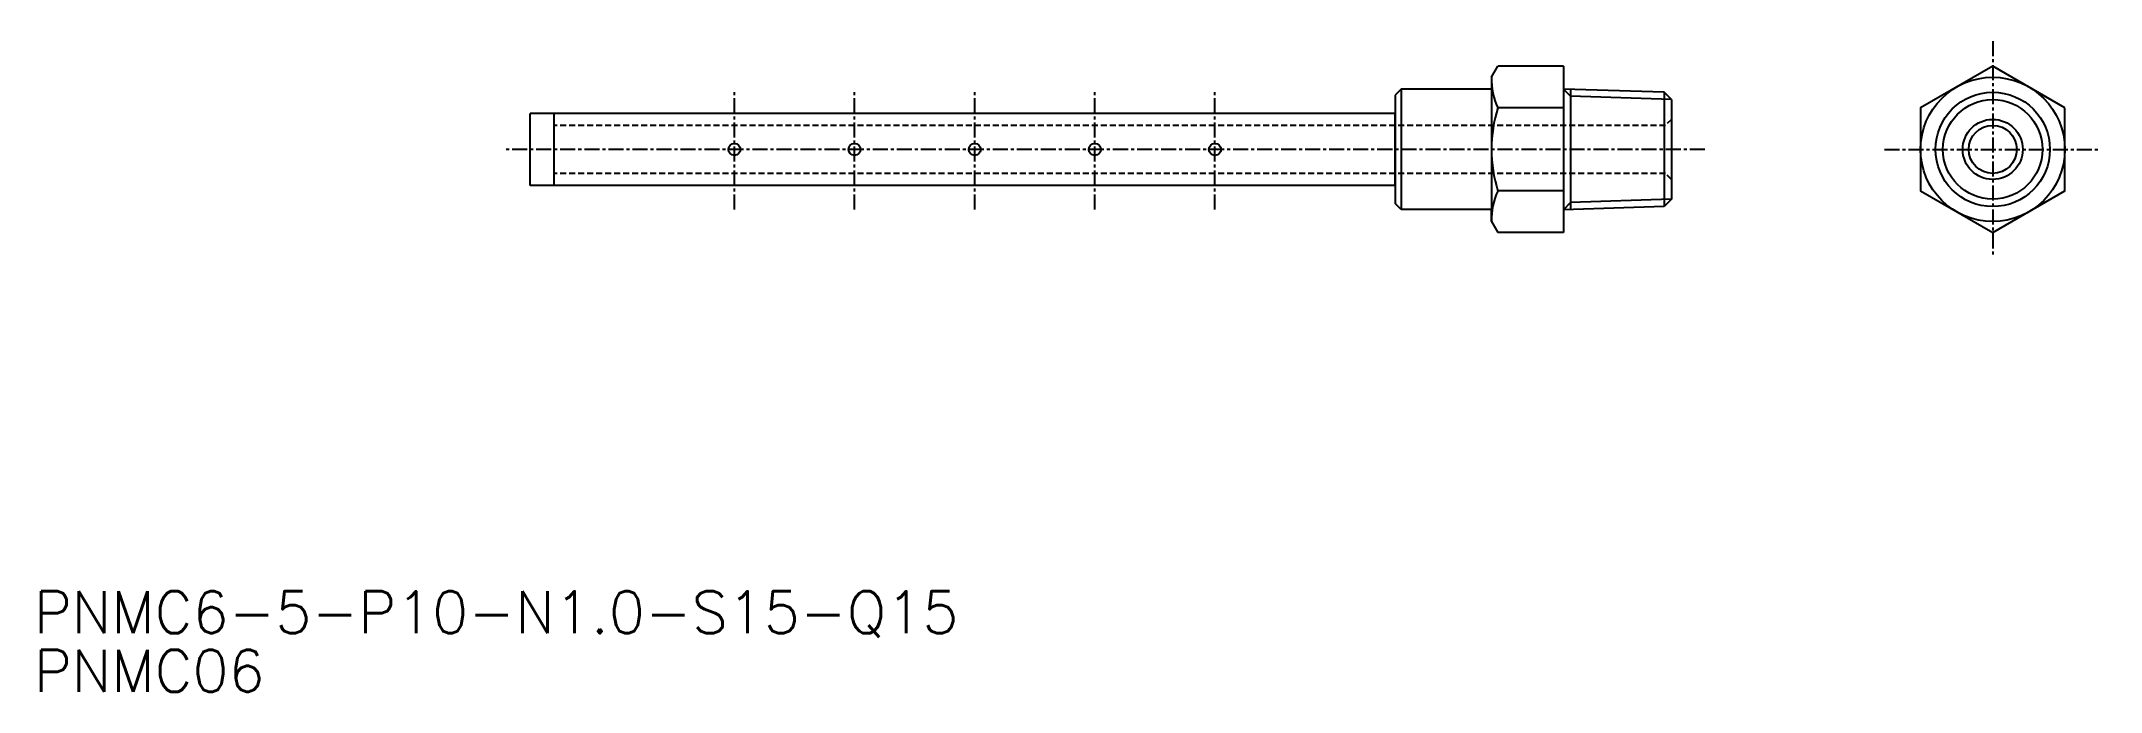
# Model space of a CAD drawing. Extents: x -234 to -62, y 88 to 142.
import ezdxf

# ---------------------------------------------------------------- set-up
doc = ezdxf.new("R2010")
doc.units = 0
doc.linetypes.add('CENTER', pattern=[2, 1.25, -0.25, 0.25, -0.25])
doc.linetypes.add('DASHED', pattern=[0.75, 0.5, -0.25])
doc.layers.get('0').update_dxf_attribs({"linetype": 'CONTINUOUS'})
doc.layers.add('CENTER', color=1, linetype='CENTER')
doc.styles.get("Standard").update_dxf_attribs({"font": 'txt.shx', "bigfont": '@extfont2.shx'})

msp = doc.modelspace()

# ---------------------------------------------------------------- linework, layer by layer
for p, q in [((-113.18, 139.31), (-112.64, 140.24)), ((-113.18, 139.31), (-113.18, 128.31)), ((-107.18, 140.24), (-112.64, 140.24)), ((-107.18, 140.24), (-107.18, 128.29)), ((-120.68, 138.31), (-121.18, 137.81)), ((-121.18, 137.81), (-121.18, 130.31)), ((-113.18, 138.31), (-120.68, 138.31)), ((-120.68, 138.31), (-120.68, 128.31)), ((-98.79, 138.07), (-107.18, 138.33)), ((-98.18, 137.45), (-98.79, 138.07)), ((-98.18, 137.45), (-98.18, 129.17)), ((-107.18, 136.78), (-112.64, 136.78)), ((-121.18, 130.31), (-121.18, 128.81)), ((-120.68, 128.31), (-121.18, 128.81)), ((-107.18, 129.85), (-112.64, 129.85)), ((-98.18, 129.17), (-98.79, 128.55)), ((-113.18, 128.31), (-120.68, 128.31)), ((-113.18, 127.31), (-113.18, 128.31)), ((-113.18, 127.31), (-112.64, 126.39)), ((-98.79, 128.55), (-107.18, 128.29)), ((-107.18, 128.29), (-107.18, 126.39)), ((-107.18, 126.39), (-112.64, 126.39))]:
    msp.add_line(p, q)
at = {"color": 3}
for p, q in [((-106.58, 137.73), (-107.18, 138.33)), ((-106.58, 138.32), (-106.58, 128.89)), ((-98.18, 137.45), (-106.58, 137.73)), ((-98.79, 138.07), (-98.79, 129.14)), ((-106.58, 128.89), (-107.18, 128.29)), ((-98.18, 129.17), (-106.58, 128.89)), ((-106.58, 128.89), (-106.58, 128.31)), ((-98.79, 129.14), (-98.79, 128.55))]:
    msp.add_line(p, q, dxfattribs=at)
at = {"color": 7, "linetype": 'CONTINUOUS'}
for p, q in [((-121.18, 136.31), (-193.18, 136.31)), ((-193.18, 130.31), (-193.18, 136.31)), ((-191.18, 130.31), (-191.18, 136.31)), ((-121.18, 130.31), (-121.18, 136.31)), ((-121.18, 130.31), (-193.18, 130.31))]:
    msp.add_line(p, q, dxfattribs=at)
at = {"color": 3, "linetype": 'DASHED'}
for p, q in [((-98.19, 135.81), (-98.69, 135.31)), ((-121.18, 135.31), (-191.18, 135.31)), ((-98.69, 135.31), (-121.18, 135.31)), ((-121.18, 131.31), (-191.18, 131.31)), ((-98.69, 131.31), (-121.18, 131.31)), ((-98.19, 130.81), (-98.69, 131.31))]:
    msp.add_line(p, q, dxfattribs=at)
msp.add_lwpolyline([(-65.45, 136.78), (-71.45, 140.24), (-77.45, 136.78), (-77.45, 129.85), (-71.45, 126.39), (-65.45, 129.85)], close=True)
for radius in [6, 4.76, 2.5, 2]:
    msp.add_circle((-71.45, 133.31), radius)
at = {"color": 3}
msp.add_circle((-71.45, 133.31), 4.14, dxfattribs=at)
at = {"color": 7, "linetype": 'CONTINUOUS'}
for centre in [(-176.18, 133.31), (-166.18, 133.31), (-156.18, 133.31), (-146.18, 133.31), (-136.18, 133.31)]:
    msp.add_circle(centre, 0.5, dxfattribs=at)
for centre, radius, start, end in [((-106.91, 139.31), 6.27, 180, 203.8649), ((-101.71, 133.31), 11.46, 162.412, 180), ((-101.71, 133.31), 11.46, 180, 197.588), ((-106.91, 127.31), 6.27, 156.1351, 180)]:
    msp.add_arc(centre, radius, start, end)
at = {"layer": 'CENTER', "color": 1, "linetype": 'CENTER'}
for p, q in [((-71.45, 142.31), (-71.45, 124.31)), ((-176.18, 128.31), (-176.18, 138.31)), ((-166.18, 128.31), (-166.18, 138.31)), ((-156.18, 128.31), (-156.18, 138.31)), ((-146.18, 128.31), (-146.18, 138.31)), ((-136.18, 128.31), (-136.18, 138.31)), ((-95.42, 133.31), (-195.18, 133.31)), ((-80.45, 133.31), (-62.45, 133.31))]:
    msp.add_line(p, q, dxfattribs=at)

# ---------------------------------------------------------------- texts
at = {"color": 7, "linetype": 'CONTINUOUS'}
for s, p in [('PNMC6-5-P10-N1.0-S15-Q15', (-234.48, 93.04)), ('PNMC06', (-234.48, 88.17))]:
    msp.add_text(s, height=3.5, dxfattribs=at).set_placement(p)

doc.saveas('drawing.dxf')
